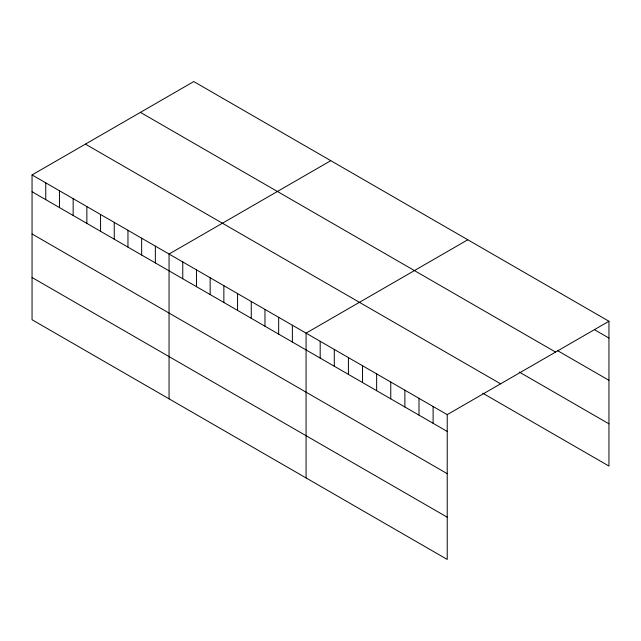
<?xml version="1.0" encoding="UTF-8"?>
<svg xmlns="http://www.w3.org/2000/svg" width="641" height="641" viewBox="0 0 641 641"><rect width="100%" height="100%" fill="white"/><g stroke="black" fill="none" stroke-linecap="round" stroke-linejoin="round"><path stroke-width="0.96" d="M32.05 174.937L447.226 414.639L447.226 559.433L32.05 319.739L32.05 174.937L193.774 81.567L608.95 321.261L608.95 466.063L482.737 393.197M330.78 160.667L169.056 254.036L169.056 398.838M467.794 239.766L306.069 333.136L306.069 477.938M447.226 414.639L608.95 321.261M594.832 329.915L608.95 338.063M557.47 350.587L608.95 380.305M140.403 112.375L555.579 352.077M519.274 372.052L608.95 423.829M85.421 144.121L500.597 383.823M32.05 191.739L447.226 431.441M32.05 233.973L447.226 473.675M32.05 277.497L447.226 517.199M433.108 406.482L433.108 423.284M418.998 398.333L418.998 415.136M404.88 390.185L404.88 406.987M390.762 382.036L390.762 398.838M376.644 373.887L376.644 390.69M362.534 365.739L362.534 382.541M348.416 357.59L348.416 374.392M334.298 349.433L334.298 366.235M320.18 341.284L320.18 358.087M292.368 325.227L292.368 342.03M278.667 317.319L278.667 334.121M264.965 309.403L264.965 326.205M251.264 301.494L251.264 318.297M237.563 293.586L237.563 310.388M223.861 285.678L223.861 302.48M210.16 277.769L210.16 294.572M196.458 269.853L196.458 286.655M182.757 261.945L182.757 278.747M155.354 246.128L155.354 262.93M141.653 238.212L141.653 255.022M127.96 230.303L127.96 247.105M114.258 222.395L114.258 239.197M100.557 214.487L100.557 231.289M86.856 206.578L86.856 223.38M73.154 198.662L73.154 215.464M59.453 190.754L59.453 207.556M45.751 182.845L45.751 199.647"/></g></svg>
